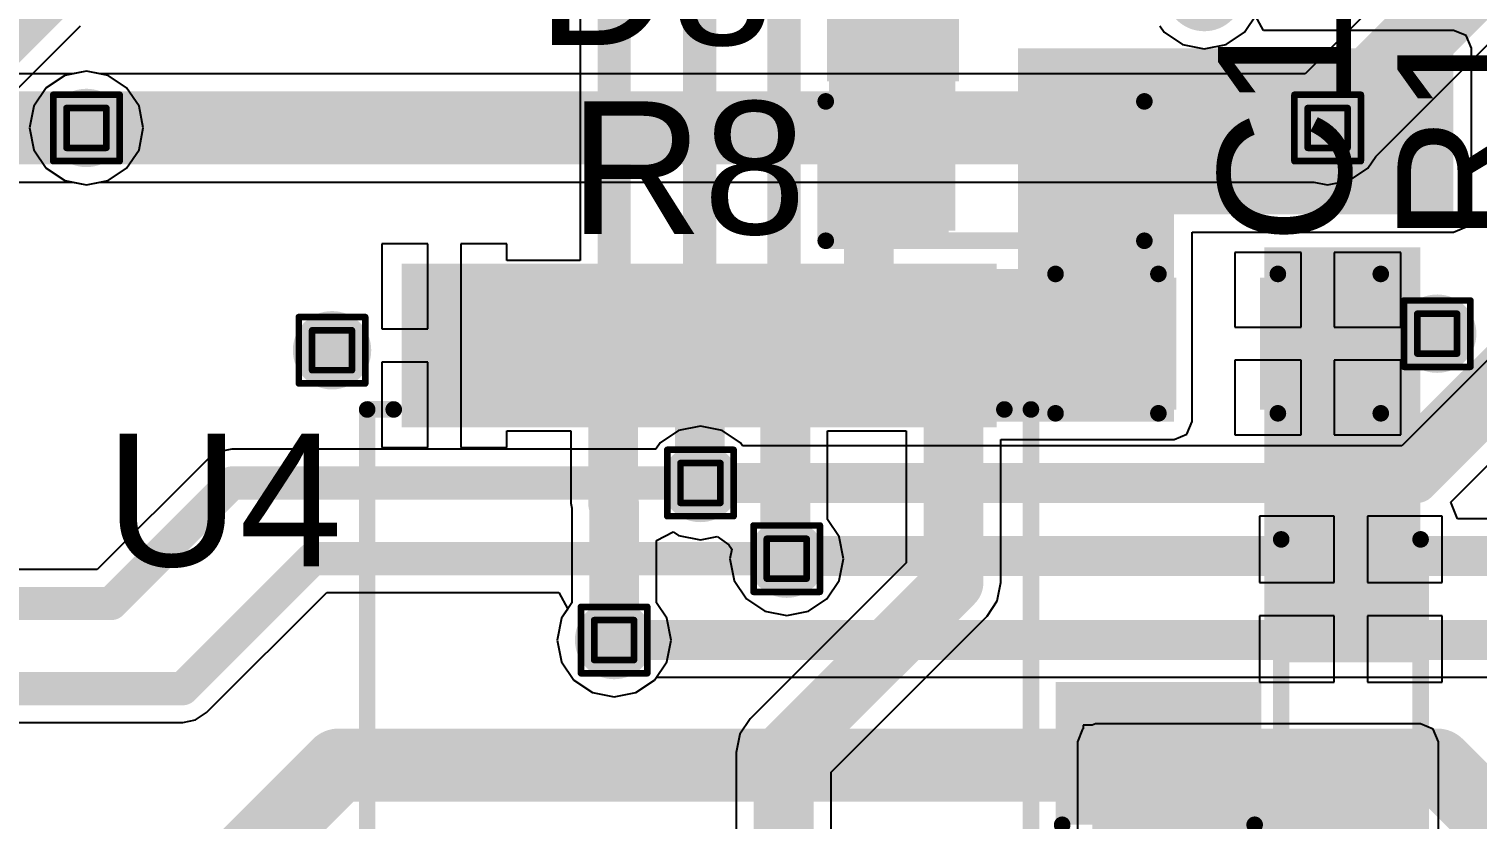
# Model space of a CAD drawing. Header units: inches. Extents: x -0.3 to 9.9, y -0.4 to 5.
# Drawn here: x 3.4247 to 3.861, y 0.6117 to 0.8498 of the extents above; entities that cross this region are included whole.
import ezdxf

# ---------------------------------------------------------------- set-up
doc = ezdxf.new("R2010")
doc.units = ezdxf.units.IN
doc.header["$MEASUREMENT"] = 0
for name, color, linetype in [('Bottom Layer', 5, 'Continuous'), ('Bottom Solder', 6, 'Continuous'), ('Drill Drawing', 1, 'Continuous'), ('Top Layer', 1, 'Continuous'), ('Top Overlay', 2, 'Continuous'), ('Top Paste', 8, 'Continuous'), ('Top Solder', 216, 'Continuous'), ('Via Holes', 16, 'Continuous')]:
    doc.layers.add(name, color=color, linetype=linetype)
doc.styles.add('Arial', font='', dxfattribs={"height": 0.2})
doc.styles.get('Arial').set_extended_font_data('Arial')

# ---------------------------------------------------------------- blocks, each defined once
blk = doc.blocks.new('14_TSSOP_56')
at = {"layer": 'Top Layer'}
for points in [[(-0.12992, 0.08563), (-0.08858, 0.08563), (-0.08858, 0.06791), (-0.12992, 0.06791)], [(0.08858, 0.08563), (0.12992, 0.08563), (0.12992, 0.06791), (0.08858, 0.06791)], [(-0.12992, 0.06004), (-0.08858, 0.06004), (-0.08858, 0.04232), (-0.12992, 0.04232)], [(0.08858, 0.06004), (0.12992, 0.06004), (0.12992, 0.04232), (0.08858, 0.04232)], [(-0.12992, 0.03445), (-0.08858, 0.03445), (-0.08858, 0.01673), (-0.12992, 0.01673)], [(0.08858, 0.03445), (0.12992, 0.03445), (0.12992, 0.01673), (0.08858, 0.01673)], [(-0.12992, 0.00886), (-0.08858, 0.00886), (-0.08858, -0.00886), (-0.12992, -0.00886)], [(0.08858, 0.00886), (0.12992, 0.00886), (0.12992, -0.00886), (0.08858, -0.00886)], [(-0.12992, -0.01673), (-0.08858, -0.01673), (-0.08858, -0.03445), (-0.12992, -0.03445)], [(0.08858, -0.01673), (0.12992, -0.01673), (0.12992, -0.03445), (0.08858, -0.03445)], [(-0.12992, -0.04232), (-0.08858, -0.04232), (-0.08858, -0.06004), (-0.12992, -0.06004)], [(0.08858, -0.04232), (0.12992, -0.04232), (0.12992, -0.06004), (0.08858, -0.06004)], [(-0.12992, -0.06791), (-0.08858, -0.06791), (-0.08858, -0.08563), (-0.12992, -0.08563)], [(0.08858, -0.06791), (0.12992, -0.06791), (0.12992, -0.08563), (0.08858, -0.08563)]]:
    blk.add_hatch(color=1, dxfattribs=at).paths.add_polyline_path(points)
at = {"layer": 'Top Overlay'}
blk.add_hatch(color=2, dxfattribs=at).paths.add_polyline_path([(-0.08393, 0.068), (-0.07293, 0.068), (-0.07293, 0.086), (-0.08393, 0.086)])
at = {"layer": 'Top Paste'}
for points in [[(-0.12992, 0.08563), (-0.08858, 0.08563), (-0.08858, 0.06791), (-0.12992, 0.06791)], [(0.08858, 0.08563), (0.12992, 0.08563), (0.12992, 0.06791), (0.08858, 0.06791)], [(-0.12992, 0.06004), (-0.08858, 0.06004), (-0.08858, 0.04232), (-0.12992, 0.04232)], [(0.08858, 0.06004), (0.12992, 0.06004), (0.12992, 0.04232), (0.08858, 0.04232)], [(-0.12992, 0.03445), (-0.08858, 0.03445), (-0.08858, 0.01673), (-0.12992, 0.01673)], [(0.08858, 0.03445), (0.12992, 0.03445), (0.12992, 0.01673), (0.08858, 0.01673)], [(-0.12992, 0.00886), (-0.08858, 0.00886), (-0.08858, -0.00886), (-0.12992, -0.00886)], [(0.08858, 0.00886), (0.12992, 0.00886), (0.12992, -0.00886), (0.08858, -0.00886)], [(-0.12992, -0.01673), (-0.08858, -0.01673), (-0.08858, -0.03445), (-0.12992, -0.03445)], [(0.08858, -0.01673), (0.12992, -0.01673), (0.12992, -0.03445), (0.08858, -0.03445)], [(-0.12992, -0.04232), (-0.08858, -0.04232), (-0.08858, -0.06004), (-0.12992, -0.06004)], [(0.08858, -0.04232), (0.12992, -0.04232), (0.12992, -0.06004), (0.08858, -0.06004)], [(-0.12992, -0.06791), (-0.08858, -0.06791), (-0.08858, -0.08563), (-0.12992, -0.08563)], [(0.08858, -0.06791), (0.12992, -0.06791), (0.12992, -0.08563), (0.08858, -0.08563)]]:
    blk.add_hatch(color=8, dxfattribs=at).paths.add_polyline_path(points)
at = {"layer": 'Top Solder'}
for points in [[(-0.13392, 0.08963), (-0.08458, 0.08963), (-0.08458, 0.06391), (-0.13392, 0.06391)], [(0.08458, 0.08963), (0.13392, 0.08963), (0.13392, 0.06391), (0.08458, 0.06391)], [(-0.13392, 0.06404), (-0.08458, 0.06404), (-0.08458, 0.03832), (-0.13392, 0.03832)], [(0.08458, 0.06404), (0.13392, 0.06404), (0.13392, 0.03832), (0.08458, 0.03832)], [(-0.13392, 0.03845), (-0.08458, 0.03845), (-0.08458, 0.01273), (-0.13392, 0.01273)], [(0.08458, 0.03845), (0.13392, 0.03845), (0.13392, 0.01273), (0.08458, 0.01273)], [(-0.13392, 0.01286), (-0.08458, 0.01286), (-0.08458, -0.01286), (-0.13392, -0.01286)], [(0.08458, 0.01286), (0.13392, 0.01286), (0.13392, -0.01286), (0.08458, -0.01286)], [(-0.13392, -0.01273), (-0.08458, -0.01273), (-0.08458, -0.03845), (-0.13392, -0.03845)], [(0.08458, -0.01273), (0.13392, -0.01273), (0.13392, -0.03845), (0.08458, -0.03845)], [(-0.13392, -0.03832), (-0.08458, -0.03832), (-0.08458, -0.06404), (-0.13392, -0.06404)], [(0.08458, -0.03832), (0.13392, -0.03832), (0.13392, -0.06404), (0.08458, -0.06404)], [(-0.13392, -0.06391), (-0.08458, -0.06391), (-0.08458, -0.08963), (-0.13392, -0.08963)], [(0.08458, -0.06391), (0.13392, -0.06391), (0.13392, -0.08963), (0.08458, -0.08963)]]:
    blk.add_hatch(color=216, dxfattribs=at).paths.add_polyline_path(points)
at = {"layer": 'Top Overlay'}
for points, const_width in [([(-0.09, 0.1), (-0.09, 0.092)], 0.005), ([(-0.09, 0.1), (0.09, 0.1)], 0.005), ([(0.09, 0.1), (0.09, 0.092)], 0.005), ([(-0.141, 0.082), (-0.141, 0.072)], 0.00787), ([(-0.141, 0.082), (-0.136, 0.077)], 0.00787), ([(-0.136, 0.077), (-0.141, 0.072)], 0.00787), ([(-0.09, -0.092), (-0.09, -0.1)], 0.005), ([(0.09, -0.092), (0.09, -0.1)], 0.005), ([(-0.09, -0.1), (0.09, -0.1)], 0.005)]:
    blk.add_lwpolyline(points, dxfattribs=dict(at, const_width=const_width))
for points, const_width in [([(-0.09125, 0.1, 1), (-0.08875, 0.1, 1)], 0.0025), ([(-0.09125, 0.1, 1), (-0.08875, 0.1, 1)], 0.0025), ([(0.08875, 0.1, 1), (0.09125, 0.1, 1)], 0.0025), ([(0.08875, 0.1, 1), (0.09125, 0.1, 1)], 0.0025), ([(-0.09125, 0.092, 1), (-0.08875, 0.092, 1)], 0.0025), ([(0.08875, 0.092, 1), (0.09125, 0.092, 1)], 0.0025), ([(-0.14297, 0.082, 1), (-0.13903, 0.082, 1)], 0.00394), ([(-0.14297, 0.082, 1), (-0.13903, 0.082, 1)], 0.00394), ([(-0.13797, 0.077, 1), (-0.13403, 0.077, 1)], 0.00394), ([(-0.13797, 0.077, 1), (-0.13403, 0.077, 1)], 0.00394), ([(-0.14297, 0.072, 1), (-0.13903, 0.072, 1)], 0.00394), ([(-0.14297, 0.072, 1), (-0.13903, 0.072, 1)], 0.00394), ([(-0.09125, -0.092, 1), (-0.08875, -0.092, 1)], 0.0025), ([(0.08875, -0.092, 1), (0.09125, -0.092, 1)], 0.0025), ([(-0.09125, -0.1, 1), (-0.08875, -0.1, 1)], 0.0025), ([(-0.09125, -0.1, 1), (-0.08875, -0.1, 1)], 0.0025), ([(0.08875, -0.1, 1), (0.09125, -0.1, 1)], 0.0025), ([(0.08875, -0.1, 1), (0.09125, -0.1, 1)], 0.0025)]:
    blk.add_lwpolyline(points, format="xyb", close=True, dxfattribs=dict(at, const_width=const_width))
blk = doc.blocks.new('R___0603_92')
at = {"layer": 'Top Layer'}
for points in [[(-0.015, 0.0175), (-0.015, -0.0175), (-0.045, -0.0175), (-0.045, 0.0175)], [(0.045, 0.0175), (0.045, -0.0175), (0.015, -0.0175), (0.015, 0.0175)]]:
    blk.add_hatch(color=1, dxfattribs=at).paths.add_polyline_path(points)
at = {"layer": 'Top Paste'}
for points in [[(-0.015, 0.0175), (-0.015, -0.0175), (-0.045, -0.0175), (-0.045, 0.0175)], [(0.045, 0.0175), (0.045, -0.0175), (0.015, -0.0175), (0.015, 0.0175)]]:
    blk.add_hatch(color=8, dxfattribs=at).paths.add_polyline_path(points)
at = {"layer": 'Top Solder'}
for points in [[(-0.011, 0.0215), (-0.011, -0.0215), (-0.049, -0.0215), (-0.049, 0.0215)], [(0.049, 0.0215), (0.049, -0.0215), (0.011, -0.0215), (0.011, 0.0215)]]:
    blk.add_hatch(color=216, dxfattribs=at).paths.add_polyline_path(points)
at = {"layer": 'Top Overlay', "const_width": 0.005}
for points in [[(-0.048, -0.021), (-0.048, 0.021)], [(0.048, 0.021), (-0.048, 0.021)], [(0.048, -0.021), (0.048, 0.021)], [(0.048, -0.021), (-0.048, -0.021)]]:
    blk.add_lwpolyline(points, dxfattribs=at)
at = {"layer": 'Top Overlay', "const_width": 0.0025}
for points in [[(-0.04925, 0.021, 1), (-0.04675, 0.021, 1)], [(-0.04925, 0.021, 1), (-0.04675, 0.021, 1)], [(0.04675, 0.021, 1), (0.04925, 0.021, 1)], [(0.04675, 0.021, 1), (0.04925, 0.021, 1)], [(-0.04925, -0.021, 1), (-0.04675, -0.021, 1)], [(-0.04925, -0.021, 1), (-0.04675, -0.021, 1)], [(0.04675, -0.021, 1), (0.04925, -0.021, 1)], [(0.04675, -0.021, 1), (0.04925, -0.021, 1)]]:
    blk.add_lwpolyline(points, format="xyb", close=True, dxfattribs=at)
blk = doc.blocks.new('R___0603_96')
at = {"layer": 'Top Layer'}
for points in [[(-0.015, 0.0175), (-0.015, -0.0175), (-0.045, -0.0175), (-0.045, 0.0175)], [(0.045, 0.0175), (0.045, -0.0175), (0.015, -0.0175), (0.015, 0.0175)]]:
    blk.add_hatch(color=1, dxfattribs=at).paths.add_polyline_path(points)
at = {"layer": 'Top Paste'}
for points in [[(-0.015, 0.0175), (-0.015, -0.0175), (-0.045, -0.0175), (-0.045, 0.0175)], [(0.045, 0.0175), (0.045, -0.0175), (0.015, -0.0175), (0.015, 0.0175)]]:
    blk.add_hatch(color=8, dxfattribs=at).paths.add_polyline_path(points)
at = {"layer": 'Top Solder'}
for points in [[(-0.011, 0.0215), (-0.011, -0.0215), (-0.049, -0.0215), (-0.049, 0.0215)], [(0.049, 0.0215), (0.049, -0.0215), (0.011, -0.0215), (0.011, 0.0215)]]:
    blk.add_hatch(color=216, dxfattribs=at).paths.add_polyline_path(points)
at = {"layer": 'Top Overlay', "const_width": 0.005}
for points in [[(-0.048, -0.021), (-0.048, 0.021)], [(-0.048, 0.021), (0.048, 0.021)], [(0.048, -0.021), (0.048, 0.021)], [(-0.048, -0.021), (0.048, -0.021)]]:
    blk.add_lwpolyline(points, dxfattribs=at)
at = {"layer": 'Top Overlay', "const_width": 0.0025}
for points in [[(-0.04925, 0.021, 1), (-0.04675, 0.021, 1)], [(-0.04925, 0.021, 1), (-0.04675, 0.021, 1)], [(0.04675, 0.021, 1), (0.04925, 0.021, 1)], [(0.04675, 0.021, 1), (0.04925, 0.021, 1)], [(-0.04925, -0.021, 1), (-0.04675, -0.021, 1)], [(-0.04925, -0.021, 1), (-0.04675, -0.021, 1)], [(0.04675, -0.021, 1), (0.04925, -0.021, 1)], [(0.04675, -0.021, 1), (0.04925, -0.021, 1)]]:
    blk.add_lwpolyline(points, format="xyb", close=True, dxfattribs=at)
blk = doc.blocks.new('SOD_323_159')
at = {"layer": 'Top Layer'}
for points in [[(-0.02953, -0.01772), (-0.06102, -0.01772), (-0.06102, 0.01772), (-0.02953, 0.01772)], [(0.06102, -0.01772), (0.02953, -0.01772), (0.02953, 0.01772), (0.06102, 0.01772)]]:
    blk.add_hatch(color=1, dxfattribs=at).paths.add_polyline_path(points)
at = {"layer": 'Top Overlay'}
for points in [[(-0.079, 0.019), (-0.036, 0.019), (-0.036, 0.031), (-0.079, 0.031)], [(-0.079, -0.02), (-0.062, -0.02), (-0.062, 0.02), (-0.079, 0.02)], [(-0.079, -0.031), (-0.036, -0.031), (-0.036, -0.019), (-0.079, -0.019)]]:
    blk.add_hatch(color=2, dxfattribs=at).paths.add_polyline_path(points)
at = {"layer": 'Top Paste'}
for points in [[(-0.02953, -0.01772), (-0.06102, -0.01772), (-0.06102, 0.01772), (-0.02953, 0.01772)], [(0.06102, -0.01772), (0.02953, -0.01772), (0.02953, 0.01772), (0.06102, 0.01772)]]:
    blk.add_hatch(color=8, dxfattribs=at).paths.add_polyline_path(points)
at = {"layer": 'Top Solder'}
for points in [[(-0.02736, -0.01988), (-0.06319, -0.01988), (-0.06319, 0.01988), (-0.02736, 0.01988)], [(0.06319, -0.01988), (0.02736, -0.01988), (0.02736, 0.01988), (0.06319, 0.01988)]]:
    blk.add_hatch(color=216, dxfattribs=at).paths.add_polyline_path(points)
at = {"layer": 'Top Overlay', "const_width": 0.005}
for points in [[(0.037, 0.029), (-0.036, 0.029)], [(0.037, 0.022), (0.037, 0.029)], [(0.037, -0.029), (0.037, -0.022)], [(0.037, -0.029), (-0.036, -0.029)]]:
    blk.add_lwpolyline(points, dxfattribs=at)
at = {"layer": 'Top Overlay', "const_width": 0.0025}
for points in [[(-0.03725, 0.029, 1), (-0.03475, 0.029, 1)], [(0.03575, 0.029, 1), (0.03825, 0.029, 1)], [(0.03575, 0.029, 1), (0.03825, 0.029, 1)], [(0.03575, 0.022, 1), (0.03825, 0.022, 1)], [(0.03575, -0.022, 1), (0.03825, -0.022, 1)], [(-0.03725, -0.029, 1), (-0.03475, -0.029, 1)], [(0.03575, -0.029, 1), (0.03825, -0.029, 1)], [(0.03575, -0.029, 1), (0.03825, -0.029, 1)]]:
    blk.add_lwpolyline(points, format="xyb", close=True, dxfattribs=at)
blk = doc.blocks.new('SOD_323_161')
at = {"layer": 'Top Layer'}
for points in [[(-0.02953, -0.01772), (-0.06102, -0.01772), (-0.06102, 0.01772), (-0.02953, 0.01772)], [(0.06102, -0.01772), (0.02953, -0.01772), (0.02953, 0.01772), (0.06102, 0.01772)]]:
    blk.add_hatch(color=1, dxfattribs=at).paths.add_polyline_path(points)
at = {"layer": 'Top Overlay'}
for points in [[(-0.079, 0.019), (-0.036, 0.019), (-0.036, 0.031), (-0.079, 0.031)], [(-0.079, -0.02), (-0.062, -0.02), (-0.062, 0.02), (-0.079, 0.02)], [(-0.079, -0.031), (-0.036, -0.031), (-0.036, -0.019), (-0.079, -0.019)]]:
    blk.add_hatch(color=2, dxfattribs=at).paths.add_polyline_path(points)
at = {"layer": 'Top Paste'}
for points in [[(-0.02953, -0.01772), (-0.06102, -0.01772), (-0.06102, 0.01772), (-0.02953, 0.01772)], [(0.06102, -0.01772), (0.02953, -0.01772), (0.02953, 0.01772), (0.06102, 0.01772)]]:
    blk.add_hatch(color=8, dxfattribs=at).paths.add_polyline_path(points)
at = {"layer": 'Top Solder'}
for points in [[(-0.02736, -0.01988), (-0.06319, -0.01988), (-0.06319, 0.01988), (-0.02736, 0.01988)], [(0.06319, -0.01988), (0.02736, -0.01988), (0.02736, 0.01988), (0.06319, 0.01988)]]:
    blk.add_hatch(color=216, dxfattribs=at).paths.add_polyline_path(points)
at = {"layer": 'Top Overlay', "const_width": 0.005}
for points in [[(0.037, 0.029), (-0.036, 0.029)], [(0.037, 0.022), (0.037, 0.029)], [(0.037, -0.029), (0.037, -0.022)], [(0.037, -0.029), (-0.036, -0.029)]]:
    blk.add_lwpolyline(points, dxfattribs=at)
at = {"layer": 'Top Overlay', "const_width": 0.0025}
for points in [[(-0.03725, 0.029, 1), (-0.03475, 0.029, 1)], [(0.03575, 0.029, 1), (0.03825, 0.029, 1)], [(0.03575, 0.029, 1), (0.03825, 0.029, 1)], [(0.03575, 0.022, 1), (0.03825, 0.022, 1)], [(0.03575, -0.022, 1), (0.03825, -0.022, 1)], [(-0.03725, -0.029, 1), (-0.03475, -0.029, 1)], [(0.03575, -0.029, 1), (0.03825, -0.029, 1)], [(0.03575, -0.029, 1), (0.03825, -0.029, 1)]]:
    blk.add_lwpolyline(points, format="xyb", close=True, dxfattribs=at)
blk = doc.blocks.new('C___0603_209')
at = {"layer": 'Top Layer'}
for points in [[(-0.015, 0.0175), (-0.015, -0.0175), (-0.045, -0.0175), (-0.045, 0.0175)], [(0.045, 0.0175), (0.045, -0.0175), (0.015, -0.0175), (0.015, 0.0175)]]:
    blk.add_hatch(color=1, dxfattribs=at).paths.add_polyline_path(points)
at = {"layer": 'Top Paste'}
for points in [[(-0.015, 0.0175), (-0.015, -0.0175), (-0.045, -0.0175), (-0.045, 0.0175)], [(0.045, 0.0175), (0.045, -0.0175), (0.015, -0.0175), (0.015, 0.0175)]]:
    blk.add_hatch(color=8, dxfattribs=at).paths.add_polyline_path(points)
at = {"layer": 'Top Solder'}
for points in [[(-0.01264, 0.01986), (-0.01264, -0.01986), (-0.04736, -0.01986), (-0.04736, 0.01986)], [(0.04736, 0.01986), (0.04736, -0.01986), (0.01264, -0.01986), (0.01264, 0.01986)]]:
    blk.add_hatch(color=216, dxfattribs=at).paths.add_polyline_path(points)
at = {"layer": 'Top Overlay', "const_width": 0.005}
for points in [[(-0.049, 0.021), (-0.049, -0.021)], [(-0.018, 0.021), (-0.049, 0.021)], [(0.049, 0.021), (0.018, 0.021)], [(0.049, 0.021), (0.049, -0.021)], [(-0.018, -0.021), (-0.049, -0.021)], [(0.049, -0.021), (0.018, -0.021)]]:
    blk.add_lwpolyline(points, dxfattribs=at)
at = {"layer": 'Top Overlay', "const_width": 0.0025}
for points in [[(-0.05025, 0.021, 1), (-0.04775, 0.021, 1)], [(-0.05025, 0.021, 1), (-0.04775, 0.021, 1)], [(-0.01925, 0.021, 1), (-0.01675, 0.021, 1)], [(0.01675, 0.021, 1), (0.01925, 0.021, 1)], [(0.04775, 0.021, 1), (0.05025, 0.021, 1)], [(0.04775, 0.021, 1), (0.05025, 0.021, 1)], [(-0.05025, -0.021, 1), (-0.04775, -0.021, 1)], [(-0.05025, -0.021, 1), (-0.04775, -0.021, 1)], [(-0.01925, -0.021, 1), (-0.01675, -0.021, 1)], [(0.01675, -0.021, 1), (0.01925, -0.021, 1)], [(0.04775, -0.021, 1), (0.05025, -0.021, 1)], [(0.04775, -0.021, 1), (0.05025, -0.021, 1)]]:
    blk.add_lwpolyline(points, format="xyb", close=True, dxfattribs=at)

msp = doc.modelspace()

# ---------------------------------------------------------------- hatches: boundary and pattern name
at = {"layer": 'Bottom Layer'}
h = msp.add_hatch(color=5, dxfattribs=at)
edge = h.paths.add_edge_path()
edge.add_arc((3.77882, 0.86095), 0.01181, 0, 360)
h = msp.add_hatch(color=5, dxfattribs=at)
edge = h.paths.add_edge_path()
edge.add_arc((3.442, 0.82), 0.01181, 0, 360)
h = msp.add_hatch(color=5, dxfattribs=at)
edge = h.paths.add_edge_path()
edge.add_arc((3.816, 0.82), 0.01181, 0, 360)
h = msp.add_hatch(color=5, dxfattribs=at)
edge = h.paths.add_edge_path()
edge.add_arc((3.849, 0.758), 0.01181, 0, 360)
h = msp.add_hatch(color=5, dxfattribs=at)
edge = h.paths.add_edge_path()
edge.add_arc((3.516, 0.753), 0.01181, 0, 360)
h = msp.add_hatch(color=5, dxfattribs=at)
edge = h.paths.add_edge_path()
edge.add_arc((3.627, 0.713), 0.01181, 0, 360)
h = msp.add_hatch(color=5, dxfattribs=at)
edge = h.paths.add_edge_path()
edge.add_arc((3.653, 0.69019), 0.01181, 0, 360)
h = msp.add_hatch(color=5, dxfattribs=at)
edge = h.paths.add_edge_path()
edge.add_arc((3.601, 0.66567), 0.01181, 0, 360)
at = {"layer": 'Bottom Solder'}
h = msp.add_hatch(color=6, dxfattribs=at)
edge = h.paths.add_edge_path()
edge.add_arc((3.442, 0.82), 0.00591, 0, 360)
h = msp.add_hatch(color=6, dxfattribs=at)
edge = h.paths.add_edge_path()
edge.add_arc((3.816, 0.82), 0.00591, 0, 360)
h = msp.add_hatch(color=6, dxfattribs=at)
edge = h.paths.add_edge_path()
edge.add_arc((3.849, 0.758), 0.00591, 0, 360)
h = msp.add_hatch(color=6, dxfattribs=at)
edge = h.paths.add_edge_path()
edge.add_arc((3.516, 0.753), 0.00591, 0, 360)
h = msp.add_hatch(color=6, dxfattribs=at)
edge = h.paths.add_edge_path()
edge.add_arc((3.627, 0.713), 0.00591, 0, 360)
h = msp.add_hatch(color=6, dxfattribs=at)
edge = h.paths.add_edge_path()
edge.add_arc((3.653, 0.69019), 0.00591, 0, 360)
h = msp.add_hatch(color=6, dxfattribs=at)
edge = h.paths.add_edge_path()
edge.add_arc((3.601, 0.66567), 0.00591, 0, 360)
at = {"layer": 'Top Layer'}
h = msp.add_hatch(color=1, dxfattribs=at)
edge = h.paths.add_edge_path()
edge.add_arc((3.77882, 0.86095), 0.01181, 0, 360)
for points in [[(3.66577, 0.789), (3.70377, 0.789), (3.70377, 0.87), (3.66577, 0.87)], [(3.72273, 0.794), (3.85391, 0.794), (3.85391, 0.844), (3.72273, 0.844)], [(3.76973, 0.836), (3.72273, 0.836), (3.72273, 0.7315), (3.76973, 0.7315)], [(3.84395, 0.784), (3.79695, 0.784), (3.79695, 0.663), (3.84395, 0.663)], [(3.69373, 0.7315), (3.76973, 0.7315), (3.76973, 0.7775), (3.69373, 0.7775)], [(3.746, 0.574), (3.844, 0.574), (3.844, 0.635), (3.746, 0.635)]]:
    msp.add_hatch(color=1, dxfattribs=at).paths.add_polyline_path(points)
h = msp.add_hatch(color=1, dxfattribs=at)
edge = h.paths.add_edge_path()
edge.add_arc((3.442, 0.82), 0.01181, 0, 360)
h = msp.add_hatch(color=1, dxfattribs=at)
edge = h.paths.add_edge_path()
edge.add_arc((3.816, 0.82), 0.01181, 0, 360)
h = msp.add_hatch(color=1, dxfattribs=at)
edge = h.paths.add_edge_path()
edge.add_arc((3.849, 0.758), 0.01181, 0, 360)
h = msp.add_hatch(color=1, dxfattribs=at)
edge = h.paths.add_edge_path()
edge.add_arc((3.516, 0.753), 0.01181, 0, 360)
h = msp.add_hatch(color=1, dxfattribs=at)
edge = h.paths.add_edge_path()
edge.add_arc((3.627, 0.713), 0.01181, 0, 360)
h = msp.add_hatch(color=1, dxfattribs=at)
edge = h.paths.add_edge_path()
edge.add_arc((3.653, 0.69019), 0.01181, 0, 360)
h = msp.add_hatch(color=1, dxfattribs=at)
edge = h.paths.add_edge_path()
edge.add_arc((3.601, 0.66567), 0.01181, 0, 360)
at = {"layer": 'Top Solder'}
h = msp.add_hatch(color=216, dxfattribs=at)
edge = h.paths.add_edge_path()
edge.add_arc((3.442, 0.82), 0.00591, 0, 360)
h = msp.add_hatch(color=216, dxfattribs=at)
edge = h.paths.add_edge_path()
edge.add_arc((3.816, 0.82), 0.00591, 0, 360)
h = msp.add_hatch(color=216, dxfattribs=at)
edge = h.paths.add_edge_path()
edge.add_arc((3.849, 0.758), 0.00591, 0, 360)
h = msp.add_hatch(color=216, dxfattribs=at)
edge = h.paths.add_edge_path()
edge.add_arc((3.516, 0.753), 0.00591, 0, 360)
h = msp.add_hatch(color=216, dxfattribs=at)
edge = h.paths.add_edge_path()
edge.add_arc((3.627, 0.713), 0.00591, 0, 360)
h = msp.add_hatch(color=216, dxfattribs=at)
edge = h.paths.add_edge_path()
edge.add_arc((3.653, 0.69019), 0.00591, 0, 360)
h = msp.add_hatch(color=216, dxfattribs=at)
edge = h.paths.add_edge_path()
edge.add_arc((3.601, 0.66567), 0.00591, 0, 360)
at = {"layer": 'Via Holes'}
h = msp.add_hatch(color=7, dxfattribs=at)
edge = h.paths.add_edge_path()
edge.add_arc((3.442, 0.82), 0.00591, 0, 360)
h = msp.add_hatch(color=7, dxfattribs=at)
edge = h.paths.add_edge_path()
edge.add_arc((3.816, 0.82), 0.00591, 0, 360)
h = msp.add_hatch(color=7, dxfattribs=at)
edge = h.paths.add_edge_path()
edge.add_arc((3.849, 0.758), 0.00591, 0, 360)
h = msp.add_hatch(color=7, dxfattribs=at)
edge = h.paths.add_edge_path()
edge.add_arc((3.516, 0.753), 0.00591, 0, 360)
h = msp.add_hatch(color=7, dxfattribs=at)
edge = h.paths.add_edge_path()
edge.add_arc((3.627, 0.713), 0.00591, 0, 360)
h = msp.add_hatch(color=7, dxfattribs=at)
edge = h.paths.add_edge_path()
edge.add_arc((3.653, 0.69019), 0.00591, 0, 360)
h = msp.add_hatch(color=7, dxfattribs=at)
edge = h.paths.add_edge_path()
edge.add_arc((3.601, 0.66567), 0.00591, 0, 360)

# ---------------------------------------------------------------- linework, layer by layer
at = {"layer": 'Bottom Layer'}
for p, q in [((3.99441, 1.02148), (3.80924, 0.83631)), ((3.83047, 0.8114), (4.01271, 0.99364)), ((3.79094, 0.84883), (3.79466, 0.85439)), ((3.4162, 0.82678), (3.44017, 0.85075)), ((3.76542, 0.85075), (3.7667, 0.84883)), ((3.7667, 0.84883), (3.77226, 0.84511)), ((3.78538, 0.84511), (3.79094, 0.84883)), ((3.77226, 0.84511), (3.77882, 0.84381)), ((3.77882, 0.84381), (3.78538, 0.84511)), ((3.43544, 0.83584), (3.42988, 0.83212)), ((3.442, 0.83714), (3.43544, 0.83584)), ((3.44616, 0.83631), (3.442, 0.83714)), ((3.80924, 0.83631), (3.44616, 0.83631)), ((3.42988, 0.83212), (3.42616, 0.82656)), ((3.42616, 0.82656), (3.42486, 0.82)), ((3.42486, 0.82), (3.42616, 0.81344)), ((3.42616, 0.81344), (3.42988, 0.80788)), ((3.42988, 0.80788), (3.43544, 0.80416)), ((3.82256, 0.80416), (3.82812, 0.80788)), ((3.82812, 0.80788), (3.83047, 0.8114)), ((3.43544, 0.80416), (3.442, 0.80286)), ((3.442, 0.80286), (3.44616, 0.80369)), ((3.44616, 0.80369), (3.81184, 0.80369)), ((3.81184, 0.80369), (3.816, 0.80286)), ((3.816, 0.80286), (3.82256, 0.80416)), ((3.91907, 0.80493), (3.83835, 0.72422)), ((3.85308, 0.70722), (3.93493, 0.78907)), ((3.62044, 0.72884), (3.61488, 0.72512)), ((3.627, 0.73014), (3.62044, 0.72884)), ((3.63356, 0.72884), (3.627, 0.73014)), ((3.63912, 0.72512), (3.63356, 0.72884)), ((3.61488, 0.72512), (3.61359, 0.7232)), ((3.63972, 0.72422), (3.63912, 0.72512)), ((3.47859, 0.72021), (3.44526, 0.68688)), ((3.48189, 0.72242), (3.47859, 0.72021)), ((3.4858, 0.7232), (3.48189, 0.72242)), ((3.61359, 0.7232), (3.4858, 0.7232)), ((3.83835, 0.72422), (3.63972, 0.72422)), ((3.85515, 0.70222), (3.85308, 0.70722)), ((3.98023, 0.70222), (3.85515, 0.70222)), ((3.44526, 0.68688), (3.39184, 0.68688)), ((3.47821, 0.64379), (3.51441, 0.67999)), ((3.51441, 0.67999), (3.58434, 0.67999)), ((3.58434, 0.67999), (3.58701, 0.67499)), ((3.58516, 0.67223), (3.58386, 0.66567)), ((3.58701, 0.67499), (3.58516, 0.67223)), ((3.58386, 0.66567), (3.58516, 0.65911)), ((3.58516, 0.65911), (3.58888, 0.65355)), ((3.58888, 0.65355), (3.59444, 0.64983)), ((3.60756, 0.64983), (3.61312, 0.65355)), ((3.61312, 0.65355), (3.61372, 0.65445)), ((3.61372, 0.65445), (4.03025, 0.65445)), ((3.59444, 0.64983), (3.601, 0.64853)), ((3.601, 0.64853), (3.60756, 0.64983)), ((3.471, 0.6408), (3.4749, 0.64158)), ((3.4749, 0.64158), (3.47821, 0.64379)), ((3.17884, 0.6408), (3.471, 0.6408))]:
    msp.add_line(p, q, dxfattribs=at)
for points, const_width in [([(3.816, 0.82), (4.00595, 1.00995)], 0.022), ([(3.406, 0.831), (3.43595, 0.86095)], 0.01), ([(3.442, 0.82), (3.816, 0.82)], 0.022), ([(3.843, 0.713), (3.936, 0.806)], 0.012), ([(3.44949, 0.67669), (3.4858, 0.713)], 0.01), ([(3.4858, 0.713), (3.627, 0.713)], 0.01), ([(3.627, 0.713), (3.843, 0.713)], 0.012), ([(3.471, 0.651), (3.51019, 0.69019)], 0.01), ([(3.51019, 0.69019), (3.653, 0.69019)], 0.01), ([(3.653, 0.69019), (3.65381, 0.691)], 0.012), ([(3.65381, 0.691), (3.98487, 0.691)], 0.012), ([(2.87431, 0.67669), (3.44949, 0.67669)], 0.01), ([(3.601, 0.66567), (4.04297, 0.66567)], 0.012), ([(2.895, 0.651), (3.471, 0.651)], 0.01), ([(3.314, 0.424), (3.518, 0.628)], 0.022), ([(3.518, 0.628), (3.849, 0.628)], 0.022), ([(3.849, 0.628), (3.921, 0.556)], 0.022)]:
    msp.add_lwpolyline(points, dxfattribs=dict(at, const_width=const_width))
for points, const_width in [([(3.4365, 0.82, 1), (3.4475, 0.82, 1)], 0.011), ([(3.8105, 0.82, 1), (3.8215, 0.82, 1)], 0.011), ([(3.8105, 0.82, 1), (3.8215, 0.82, 1)], 0.011), ([(3.4833, 0.713, 1), (3.4883, 0.713, 1)], 0.005), ([(3.4833, 0.713, 1), (3.4883, 0.713, 1)], 0.005), ([(3.624, 0.713, 1), (3.63, 0.713, 1)], 0.006), ([(3.6245, 0.713, 1), (3.6295, 0.713, 1)], 0.005), ([(3.84, 0.713, 1), (3.846, 0.713, 1)], 0.006), ([(3.84, 0.713, 1), (3.846, 0.713, 1)], 0.006), ([(3.50769, 0.69019, 1), (3.51269, 0.69019, 1)], 0.005), ([(3.50769, 0.69019, 1), (3.51269, 0.69019, 1)], 0.005), ([(3.65, 0.69019, 1), (3.656, 0.69019, 1)], 0.006), ([(3.65081, 0.691, 1), (3.65681, 0.691, 1)], 0.006), ([(3.65081, 0.691, 1), (3.65681, 0.691, 1)], 0.006), ([(3.6505, 0.69019, 1), (3.6555, 0.69019, 1)], 0.005), ([(3.44699, 0.67669, 1), (3.45199, 0.67669, 1)], 0.005), ([(3.44699, 0.67669, 1), (3.45199, 0.67669, 1)], 0.005), ([(3.598, 0.66567, 1), (3.604, 0.66567, 1)], 0.006), ([(3.4685, 0.651, 1), (3.4735, 0.651, 1)], 0.005), ([(3.4685, 0.651, 1), (3.4735, 0.651, 1)], 0.005), ([(3.5125, 0.628, 1), (3.5235, 0.628, 1)], 0.011), ([(3.5125, 0.628, 1), (3.5235, 0.628, 1)], 0.011), ([(3.8435, 0.628, 1), (3.8545, 0.628, 1)], 0.011), ([(3.8435, 0.628, 1), (3.8545, 0.628, 1)], 0.011)]:
    msp.add_lwpolyline(points, format="xyb", close=True, dxfattribs=dict(at, const_width=const_width))
at = {"layer": 'Drill Drawing', "const_width": 0.002}
for points in [[(3.432, 0.83), (3.452, 0.83)], [(3.432, 0.81), (3.432, 0.83)], [(3.452, 0.81), (3.452, 0.83)], [(3.806, 0.83), (3.826, 0.83)], [(3.806, 0.81), (3.806, 0.83)], [(3.826, 0.81), (3.826, 0.83)], [(3.436, 0.826), (3.448, 0.826)], [(3.436, 0.814), (3.436, 0.826)], [(3.448, 0.814), (3.448, 0.826)], [(3.81, 0.826), (3.822, 0.826)], [(3.81, 0.814), (3.81, 0.826)], [(3.822, 0.814), (3.822, 0.826)], [(3.436, 0.814), (3.448, 0.814)], [(3.81, 0.814), (3.822, 0.814)], [(3.432, 0.81), (3.452, 0.81)], [(3.806, 0.81), (3.826, 0.81)], [(3.839, 0.768), (3.859, 0.768)], [(3.839, 0.748), (3.839, 0.768)], [(3.859, 0.748), (3.859, 0.768)], [(3.506, 0.763), (3.526, 0.763)], [(3.506, 0.743), (3.506, 0.763)], [(3.526, 0.743), (3.526, 0.763)], [(3.843, 0.764), (3.855, 0.764)], [(3.843, 0.752), (3.843, 0.764)], [(3.855, 0.752), (3.855, 0.764)], [(3.51, 0.759), (3.522, 0.759)], [(3.51, 0.747), (3.51, 0.759)], [(3.522, 0.747), (3.522, 0.759)], [(3.843, 0.752), (3.855, 0.752)], [(3.51, 0.747), (3.522, 0.747)], [(3.839, 0.748), (3.859, 0.748)], [(3.506, 0.743), (3.526, 0.743)], [(3.617, 0.723), (3.637, 0.723)], [(3.617, 0.703), (3.617, 0.723)], [(3.621, 0.719), (3.633, 0.719)], [(3.621, 0.707), (3.621, 0.719)], [(3.633, 0.707), (3.633, 0.719)], [(3.637, 0.703), (3.637, 0.723)], [(3.621, 0.707), (3.633, 0.707)], [(3.617, 0.703), (3.637, 0.703)], [(3.643, 0.70019), (3.663, 0.70019)], [(3.643, 0.68019), (3.643, 0.70019)], [(3.663, 0.68019), (3.663, 0.70019)], [(3.647, 0.69619), (3.659, 0.69619)], [(3.647, 0.68419), (3.647, 0.69619)], [(3.659, 0.68419), (3.659, 0.69619)], [(3.647, 0.68419), (3.659, 0.68419)], [(3.643, 0.68019), (3.663, 0.68019)], [(3.591, 0.67567), (3.611, 0.67567)], [(3.591, 0.65567), (3.591, 0.67567)], [(3.611, 0.65567), (3.611, 0.67567)], [(3.595, 0.67167), (3.607, 0.67167)], [(3.595, 0.65967), (3.595, 0.67167)], [(3.607, 0.65967), (3.607, 0.67167)], [(3.595, 0.65967), (3.607, 0.65967)], [(3.591, 0.65567), (3.611, 0.65567)]]:
    msp.add_lwpolyline(points, dxfattribs=at)
at = {"layer": 'Drill Drawing', "const_width": 0.001}
for points in [[(3.4315, 0.83, 1), (3.4325, 0.83, 1)], [(3.4315, 0.83, 1), (3.4325, 0.83, 1)], [(3.4515, 0.83, 1), (3.4525, 0.83, 1)], [(3.4515, 0.83, 1), (3.4525, 0.83, 1)], [(3.8055, 0.83, 1), (3.8065, 0.83, 1)], [(3.8055, 0.83, 1), (3.8065, 0.83, 1)], [(3.8255, 0.83, 1), (3.8265, 0.83, 1)], [(3.8255, 0.83, 1), (3.8265, 0.83, 1)], [(3.4355, 0.826, 1), (3.4365, 0.826, 1)], [(3.4355, 0.826, 1), (3.4365, 0.826, 1)], [(3.4475, 0.826, 1), (3.4485, 0.826, 1)], [(3.4475, 0.826, 1), (3.4485, 0.826, 1)], [(3.8095, 0.826, 1), (3.8105, 0.826, 1)], [(3.8095, 0.826, 1), (3.8105, 0.826, 1)], [(3.8215, 0.826, 1), (3.8225, 0.826, 1)], [(3.8215, 0.826, 1), (3.8225, 0.826, 1)], [(3.4355, 0.814, 1), (3.4365, 0.814, 1)], [(3.4355, 0.814, 1), (3.4365, 0.814, 1)], [(3.4475, 0.814, 1), (3.4485, 0.814, 1)], [(3.4475, 0.814, 1), (3.4485, 0.814, 1)], [(3.8095, 0.814, 1), (3.8105, 0.814, 1)], [(3.8095, 0.814, 1), (3.8105, 0.814, 1)], [(3.8215, 0.814, 1), (3.8225, 0.814, 1)], [(3.8215, 0.814, 1), (3.8225, 0.814, 1)], [(3.4315, 0.81, 1), (3.4325, 0.81, 1)], [(3.4315, 0.81, 1), (3.4325, 0.81, 1)], [(3.4515, 0.81, 1), (3.4525, 0.81, 1)], [(3.4515, 0.81, 1), (3.4525, 0.81, 1)], [(3.8055, 0.81, 1), (3.8065, 0.81, 1)], [(3.8055, 0.81, 1), (3.8065, 0.81, 1)], [(3.8255, 0.81, 1), (3.8265, 0.81, 1)], [(3.8255, 0.81, 1), (3.8265, 0.81, 1)], [(3.8385, 0.768, 1), (3.8395, 0.768, 1)], [(3.8385, 0.768, 1), (3.8395, 0.768, 1)], [(3.8585, 0.768, 1), (3.8595, 0.768, 1)], [(3.8585, 0.768, 1), (3.8595, 0.768, 1)], [(3.5055, 0.763, 1), (3.5065, 0.763, 1)], [(3.5055, 0.763, 1), (3.5065, 0.763, 1)], [(3.5255, 0.763, 1), (3.5265, 0.763, 1)], [(3.5255, 0.763, 1), (3.5265, 0.763, 1)], [(3.8425, 0.764, 1), (3.8435, 0.764, 1)], [(3.8425, 0.764, 1), (3.8435, 0.764, 1)], [(3.8545, 0.764, 1), (3.8555, 0.764, 1)], [(3.8545, 0.764, 1), (3.8555, 0.764, 1)], [(3.5095, 0.759, 1), (3.5105, 0.759, 1)], [(3.5095, 0.759, 1), (3.5105, 0.759, 1)], [(3.5215, 0.759, 1), (3.5225, 0.759, 1)], [(3.5215, 0.759, 1), (3.5225, 0.759, 1)], [(3.8425, 0.752, 1), (3.8435, 0.752, 1)], [(3.8425, 0.752, 1), (3.8435, 0.752, 1)], [(3.8545, 0.752, 1), (3.8555, 0.752, 1)], [(3.8545, 0.752, 1), (3.8555, 0.752, 1)], [(3.5095, 0.747, 1), (3.5105, 0.747, 1)], [(3.5095, 0.747, 1), (3.5105, 0.747, 1)], [(3.5215, 0.747, 1), (3.5225, 0.747, 1)], [(3.5215, 0.747, 1), (3.5225, 0.747, 1)], [(3.8385, 0.748, 1), (3.8395, 0.748, 1)], [(3.8385, 0.748, 1), (3.8395, 0.748, 1)], [(3.8585, 0.748, 1), (3.8595, 0.748, 1)], [(3.8585, 0.748, 1), (3.8595, 0.748, 1)], [(3.5055, 0.743, 1), (3.5065, 0.743, 1)], [(3.5055, 0.743, 1), (3.5065, 0.743, 1)], [(3.5255, 0.743, 1), (3.5265, 0.743, 1)], [(3.5255, 0.743, 1), (3.5265, 0.743, 1)], [(3.6165, 0.723, 1), (3.6175, 0.723, 1)], [(3.6165, 0.723, 1), (3.6175, 0.723, 1)], [(3.6205, 0.719, 1), (3.6215, 0.719, 1)], [(3.6205, 0.719, 1), (3.6215, 0.719, 1)], [(3.6325, 0.719, 1), (3.6335, 0.719, 1)], [(3.6325, 0.719, 1), (3.6335, 0.719, 1)], [(3.6365, 0.723, 1), (3.6375, 0.723, 1)], [(3.6365, 0.723, 1), (3.6375, 0.723, 1)], [(3.6205, 0.707, 1), (3.6215, 0.707, 1)], [(3.6205, 0.707, 1), (3.6215, 0.707, 1)], [(3.6325, 0.707, 1), (3.6335, 0.707, 1)], [(3.6325, 0.707, 1), (3.6335, 0.707, 1)], [(3.6165, 0.703, 1), (3.6175, 0.703, 1)], [(3.6165, 0.703, 1), (3.6175, 0.703, 1)], [(3.6365, 0.703, 1), (3.6375, 0.703, 1)], [(3.6365, 0.703, 1), (3.6375, 0.703, 1)], [(3.6425, 0.70019, 1), (3.6435, 0.70019, 1)], [(3.6425, 0.70019, 1), (3.6435, 0.70019, 1)], [(3.6625, 0.70019, 1), (3.6635, 0.70019, 1)], [(3.6625, 0.70019, 1), (3.6635, 0.70019, 1)], [(3.6465, 0.69619, 1), (3.6475, 0.69619, 1)], [(3.6465, 0.69619, 1), (3.6475, 0.69619, 1)], [(3.6585, 0.69619, 1), (3.6595, 0.69619, 1)], [(3.6585, 0.69619, 1), (3.6595, 0.69619, 1)], [(3.6465, 0.68419, 1), (3.6475, 0.68419, 1)], [(3.6465, 0.68419, 1), (3.6475, 0.68419, 1)], [(3.6585, 0.68419, 1), (3.6595, 0.68419, 1)], [(3.6585, 0.68419, 1), (3.6595, 0.68419, 1)], [(3.6425, 0.68019, 1), (3.6435, 0.68019, 1)], [(3.6425, 0.68019, 1), (3.6435, 0.68019, 1)], [(3.6625, 0.68019, 1), (3.6635, 0.68019, 1)], [(3.6625, 0.68019, 1), (3.6635, 0.68019, 1)], [(3.5905, 0.67567, 1), (3.5915, 0.67567, 1)], [(3.5905, 0.67567, 1), (3.5915, 0.67567, 1)], [(3.6105, 0.67567, 1), (3.6115, 0.67567, 1)], [(3.6105, 0.67567, 1), (3.6115, 0.67567, 1)], [(3.5945, 0.67167, 1), (3.5955, 0.67167, 1)], [(3.5945, 0.67167, 1), (3.5955, 0.67167, 1)], [(3.6065, 0.67167, 1), (3.6075, 0.67167, 1)], [(3.6065, 0.67167, 1), (3.6075, 0.67167, 1)], [(3.5945, 0.65967, 1), (3.5955, 0.65967, 1)], [(3.5945, 0.65967, 1), (3.5955, 0.65967, 1)], [(3.6065, 0.65967, 1), (3.6075, 0.65967, 1)], [(3.6065, 0.65967, 1), (3.6075, 0.65967, 1)], [(3.5905, 0.65567, 1), (3.5915, 0.65567, 1)], [(3.5905, 0.65567, 1), (3.5915, 0.65567, 1)], [(3.6105, 0.65567, 1), (3.6115, 0.65567, 1)], [(3.6105, 0.65567, 1), (3.6115, 0.65567, 1)]]:
    msp.add_lwpolyline(points, format="xyb", close=True, dxfattribs=at)
at = {"layer": 'Top Layer'}
for p, q in [((3.5908, 0.87578), (3.5908, 0.78008)), ((3.79664, 0.84941), (3.79428, 0.85382)), ((3.85391, 0.84941), (3.79664, 0.84941)), ((3.85773, 0.84783), (3.85391, 0.84941)), ((3.85932, 0.844), (3.85773, 0.84783)), ((3.85932, 0.794), (3.85932, 0.844)), ((3.43784, 0.83631), (3.23228, 0.83631)), ((3.442, 0.83714), (3.43784, 0.83631)), ((3.44856, 0.83584), (3.442, 0.83714)), ((3.45412, 0.83212), (3.44856, 0.83584)), ((3.45784, 0.82656), (3.45412, 0.83212)), ((3.45914, 0.82), (3.45784, 0.82656)), ((3.45784, 0.81344), (3.45914, 0.82)), ((3.45412, 0.80788), (3.45784, 0.81344)), ((3.44856, 0.80416), (3.45412, 0.80788)), ((3.23241, 0.80369), (3.43784, 0.80369)), ((3.43784, 0.80369), (3.442, 0.80286)), ((3.442, 0.80286), (3.44856, 0.80416)), ((3.85391, 0.78859), (3.85773, 0.79017)), ((3.85773, 0.79017), (3.85932, 0.794)), ((3.77514, 0.7315), (3.77514, 0.78859)), ((3.77514, 0.78859), (3.85391, 0.78859)), ((3.54482, 0.78508), (3.53096, 0.78508)), ((3.53096, 0.78508), (3.53096, 0.75941)), ((3.54482, 0.75941), (3.54482, 0.78508)), ((3.56868, 0.78508), (3.55482, 0.78508)), ((3.55482, 0.78508), (3.55482, 0.75441)), ((3.56868, 0.78008), (3.56868, 0.78508)), ((3.808, 0.7825), (3.788, 0.7825)), ((3.788, 0.7825), (3.788, 0.76)), ((3.808, 0.76), (3.808, 0.7825)), ((3.838, 0.7825), (3.818, 0.7825)), ((3.818, 0.7825), (3.818, 0.76)), ((3.838, 0.76), (3.838, 0.7825)), ((3.5908, 0.78008), (3.56868, 0.78008)), ((3.53096, 0.75941), (3.54482, 0.75941)), ((3.788, 0.76), (3.808, 0.76)), ((3.818, 0.76), (3.838, 0.76)), ((3.55482, 0.75441), (3.55482, 0.72374)), ((3.54482, 0.74941), (3.53096, 0.74941)), ((3.53096, 0.74941), (3.53096, 0.72374)), ((3.54482, 0.72374), (3.54482, 0.74941)), ((3.808, 0.75), (3.788, 0.75)), ((3.788, 0.75), (3.788, 0.7275)), ((3.808, 0.7275), (3.808, 0.75)), ((3.838, 0.75), (3.818, 0.75)), ((3.818, 0.75), (3.818, 0.7275)), ((3.838, 0.7275), (3.838, 0.75)), ((3.56868, 0.72374), (3.56868, 0.72874)), ((3.56868, 0.72874), (3.58794, 0.72874)), ((3.58794, 0.72874), (3.58794, 0.70693)), ((3.66534, 0.70199), (3.66534, 0.72874)), ((3.66534, 0.72874), (3.689, 0.72874)), ((3.689, 0.72874), (3.689, 0.68891)), ((3.77356, 0.72768), (3.77514, 0.7315)), ((3.71755, 0.683), (3.71755, 0.72609)), ((3.71755, 0.72609), (3.76973, 0.72609)), ((3.76973, 0.72609), (3.77356, 0.72768)), ((3.788, 0.7275), (3.808, 0.7275)), ((3.818, 0.7275), (3.838, 0.7275)), ((3.53096, 0.72374), (3.54482, 0.72374)), ((3.55482, 0.72374), (3.56868, 0.72374)), ((3.58794, 0.70693), (3.58826, 0.70537)), ((3.58826, 0.70537), (3.58826, 0.67685)), ((3.818, 0.703), (3.7955, 0.703)), ((3.7955, 0.703), (3.7955, 0.683)), ((3.818, 0.683), (3.818, 0.703)), ((3.8505, 0.703), (3.828, 0.703)), ((3.828, 0.703), (3.828, 0.683)), ((3.8505, 0.683), (3.8505, 0.703)), ((3.61374, 0.69562), (3.61874, 0.6983)), ((3.61874, 0.6983), (3.62044, 0.69716)), ((3.66884, 0.69675), (3.66534, 0.70199)), ((3.61374, 0.67685), (3.61374, 0.69562)), ((3.62044, 0.69716), (3.627, 0.69586)), ((3.627, 0.69586), (3.63209, 0.69687)), ((3.63209, 0.69687), (3.63555, 0.69432)), ((3.63555, 0.69432), (3.63643, 0.69307)), ((3.67014, 0.69019), (3.66884, 0.69675)), ((3.63643, 0.69307), (3.63586, 0.69019)), ((3.63586, 0.69019), (3.63716, 0.68363)), ((3.66884, 0.68363), (3.67014, 0.69019)), ((3.689, 0.68891), (3.642, 0.64191)), ((3.63716, 0.68363), (3.64088, 0.67807)), ((3.66512, 0.67807), (3.66884, 0.68363)), ((3.71646, 0.67753), (3.71755, 0.68299)), ((3.71755, 0.68299), (3.71755, 0.683)), ((3.7955, 0.683), (3.818, 0.683)), ((3.828, 0.683), (3.8505, 0.683)), ((3.58826, 0.67685), (3.58516, 0.67223)), ((3.61684, 0.67223), (3.61374, 0.67685)), ((3.64088, 0.67807), (3.64644, 0.67435)), ((3.65956, 0.67435), (3.66512, 0.67807)), ((3.71337, 0.6729), (3.71646, 0.67753)), ((3.58516, 0.67223), (3.58386, 0.66567)), ((3.61814, 0.66567), (3.61684, 0.67223)), ((3.64644, 0.67435), (3.653, 0.67305)), ((3.653, 0.67305), (3.65956, 0.67435)), ((3.66636, 0.6259), (3.71337, 0.6729)), ((3.818, 0.673), (3.7955, 0.673)), ((3.7955, 0.673), (3.7955, 0.653)), ((3.818, 0.653), (3.818, 0.673)), ((3.8505, 0.673), (3.828, 0.673)), ((3.828, 0.673), (3.828, 0.653)), ((3.8505, 0.653), (3.8505, 0.673)), ((3.58386, 0.66567), (3.58516, 0.65911)), ((3.61684, 0.65911), (3.61814, 0.66567)), ((3.58516, 0.65911), (3.58888, 0.65355)), ((3.61312, 0.65355), (3.61684, 0.65911)), ((3.58888, 0.65355), (3.59444, 0.64983)), ((3.60756, 0.64983), (3.61312, 0.65355)), ((3.7955, 0.653), (3.818, 0.653)), ((3.828, 0.653), (3.8505, 0.653)), ((3.59444, 0.64983), (3.601, 0.64853)), ((3.601, 0.64853), (3.60756, 0.64983)), ((3.642, 0.64191), (3.6389, 0.63728)), ((3.6389, 0.63728), (3.63782, 0.63181)), ((3.74217, 0.63883), (3.74059, 0.635)), ((3.74228, 0.63887), (3.74217, 0.63883)), ((3.74506, 0.64002), (3.74228, 0.64002)), ((3.74228, 0.64002), (3.74228, 0.63887)), ((3.746, 0.64041), (3.74506, 0.64002)), ((3.844, 0.64041), (3.746, 0.64041)), ((3.84783, 0.63883), (3.844, 0.64041)), ((3.84941, 0.635), (3.84783, 0.63883)), ((3.74059, 0.635), (3.74059, 0.574)), ((3.84941, 0.574), (3.84941, 0.635)), ((3.63782, 0.63181), (3.63782, 0.63181)), ((3.63782, 0.63181), (3.63782, 0.58303)), ((3.66636, 0.58276), (3.66636, 0.6259))]:
    msp.add_line(p, q, dxfattribs=at)
for points, const_width in [([(3.65218, 0.75441), (3.65218, 0.91782)], 0.01), ([(3.6268, 0.75421), (3.6268, 0.9042)], 0.01), ([(3.601, 0.75441), (3.601, 0.88)], 0.01), ([(3.75146, 0.81541), (3.75146, 0.83464)], 0.016), ([(3.216, 0.82), (3.442, 0.82)], 0.022), ([(3.67777, 0.75441), (3.67777, 0.807)], 0.015), ([(3.70327, 0.68299), (3.70327, 0.75477)], 0.018), ([(3.60069, 0.7541), (3.601, 0.75441)], 0.015), ([(3.60069, 0.70693), (3.60069, 0.7541)], 0.015), ([(3.62659, 0.75441), (3.6268, 0.75421)], 0.015), ([(3.6268, 0.7132), (3.6268, 0.75421)], 0.015), ([(3.65218, 0.75441), (3.65259, 0.754)], 0.015), ([(3.65259, 0.6906), (3.65259, 0.754)], 0.015), ([(3.6268, 0.7132), (3.627, 0.713)], 0.015), ([(3.60069, 0.70693), (3.601, 0.70662)], 0.015), ([(3.601, 0.67298), (3.601, 0.70662)], 0.015), ([(3.65259, 0.6906), (3.653, 0.69019)], 0.015), ([(3.65209, 0.63181), (3.70327, 0.68299)], 0.018), ([(3.65209, 0.57391), (3.65209, 0.63181)], 0.018)]:
    msp.add_lwpolyline(points, dxfattribs=dict(at, const_width=const_width))
for points, const_width in [([(3.74746, 0.83464, 1), (3.75546, 0.83464, 1)], 0.008), ([(3.4365, 0.82, 1), (3.4475, 0.82, 1)], 0.011), ([(3.74746, 0.81541, 1), (3.75546, 0.81541, 1)], 0.008), ([(3.67402, 0.807, 1), (3.68152, 0.807, 1)], 0.0075), ([(3.69877, 0.75477, 1), (3.70777, 0.75477, 1)], 0.009), ([(3.59694, 0.7541, 1), (3.60444, 0.7541, 1)], 0.0075), ([(3.59694, 0.7541, 1), (3.60444, 0.7541, 1)], 0.0075), ([(3.59725, 0.75441, 1), (3.60475, 0.75441, 1)], 0.0075), ([(3.5985, 0.75441, 1), (3.6035, 0.75441, 1)], 0.005), ([(3.62284, 0.75441, 1), (3.63034, 0.75441, 1)], 0.0075), ([(3.62305, 0.75421, 1), (3.63055, 0.75421, 1)], 0.0075), ([(3.62305, 0.75421, 1), (3.63055, 0.75421, 1)], 0.0075), ([(3.64843, 0.75441, 1), (3.65593, 0.75441, 1)], 0.0075), ([(3.64884, 0.754, 1), (3.65634, 0.754, 1)], 0.0075), ([(3.64884, 0.754, 1), (3.65634, 0.754, 1)], 0.0075), ([(3.64968, 0.75441, 1), (3.65468, 0.75441, 1)], 0.005), ([(3.67402, 0.75441, 1), (3.68152, 0.75441, 1)], 0.0075), ([(3.6243, 0.75421, 1), (3.6293, 0.75421, 1)], 0.005), ([(3.62305, 0.7132, 1), (3.63055, 0.7132, 1)], 0.0075), ([(3.62305, 0.7132, 1), (3.63055, 0.7132, 1)], 0.0075), ([(3.62325, 0.713, 1), (3.63075, 0.713, 1)], 0.0075), ([(3.59694, 0.70693, 1), (3.60444, 0.70693, 1)], 0.0075), ([(3.59694, 0.70693, 1), (3.60444, 0.70693, 1)], 0.0075), ([(3.59725, 0.70662, 1), (3.60475, 0.70662, 1)], 0.0075), ([(3.59725, 0.70662, 1), (3.60475, 0.70662, 1)], 0.0075), ([(3.64884, 0.6906, 1), (3.65634, 0.6906, 1)], 0.0075), ([(3.64884, 0.6906, 1), (3.65634, 0.6906, 1)], 0.0075), ([(3.64925, 0.69019, 1), (3.65675, 0.69019, 1)], 0.0075), ([(3.69877, 0.68299, 1), (3.70777, 0.68299, 1)], 0.009), ([(3.69877, 0.68299, 1), (3.70777, 0.68299, 1)], 0.009), ([(3.59725, 0.67298, 1), (3.60475, 0.67298, 1)], 0.0075), ([(3.64759, 0.63181, 1), (3.65659, 0.63181, 1)], 0.009), ([(3.64759, 0.63181, 1), (3.65659, 0.63181, 1)], 0.009)]:
    msp.add_lwpolyline(points, format="xyb", close=True, dxfattribs=dict(at, const_width=const_width))
at = {"layer": 'Top Overlay', "const_width": 0.01}
for points in [[(3.832, 0.715), (3.869, 0.752)], [(3.832, 0.7), (3.832, 0.715)]]:
    msp.add_lwpolyline(points, dxfattribs=at)
at = {"layer": 'Top Overlay', "const_width": 0.005}
for points in [[(3.8295, 0.715, 1), (3.8345, 0.715, 1)], [(3.8295, 0.715, 1), (3.8345, 0.715, 1)], [(3.8295, 0.7, 1), (3.8345, 0.7, 1)]]:
    msp.add_lwpolyline(points, format="xyb", close=True, dxfattribs=at)

# ---------------------------------------------------------------- block references
for name, p, rotation in [('SOD_323_161', (3.685, 0.89728), 270), ('14_TSSOP_56', (3.62659, 0.64516), 90), ('C___0603_209', (3.783, 0.755), 180), ('R___0603_92', (3.823, 0.648), 270), ('SOD_323_159', (3.765, 0.574), 270)]:
    msp.add_blockref(name, p, dxfattribs=dict(rotation=rotation))
msp.add_blockref('R___0603_96', (3.71277, 0.807))

# ---------------------------------------------------------------- texts
at = {"layer": 'Top Overlay', "style": 'Arial'}
for s, p in [('D8', (3.57768, 0.84501)), ('R8', (3.58745, 0.788)), ('U4', (3.44768, 0.68791))]:
    msp.add_text(s, height=0.04, dxfattribs=at).set_placement(p)
for s, height, p in [('C10', 0.04, (3.82299, 0.78502)), ('R12', 0.038, (3.87499, 0.78552))]:
    msp.add_text(s, height=height, rotation=90, dxfattribs=at).set_placement(p)

doc.saveas('drawing.dxf')
